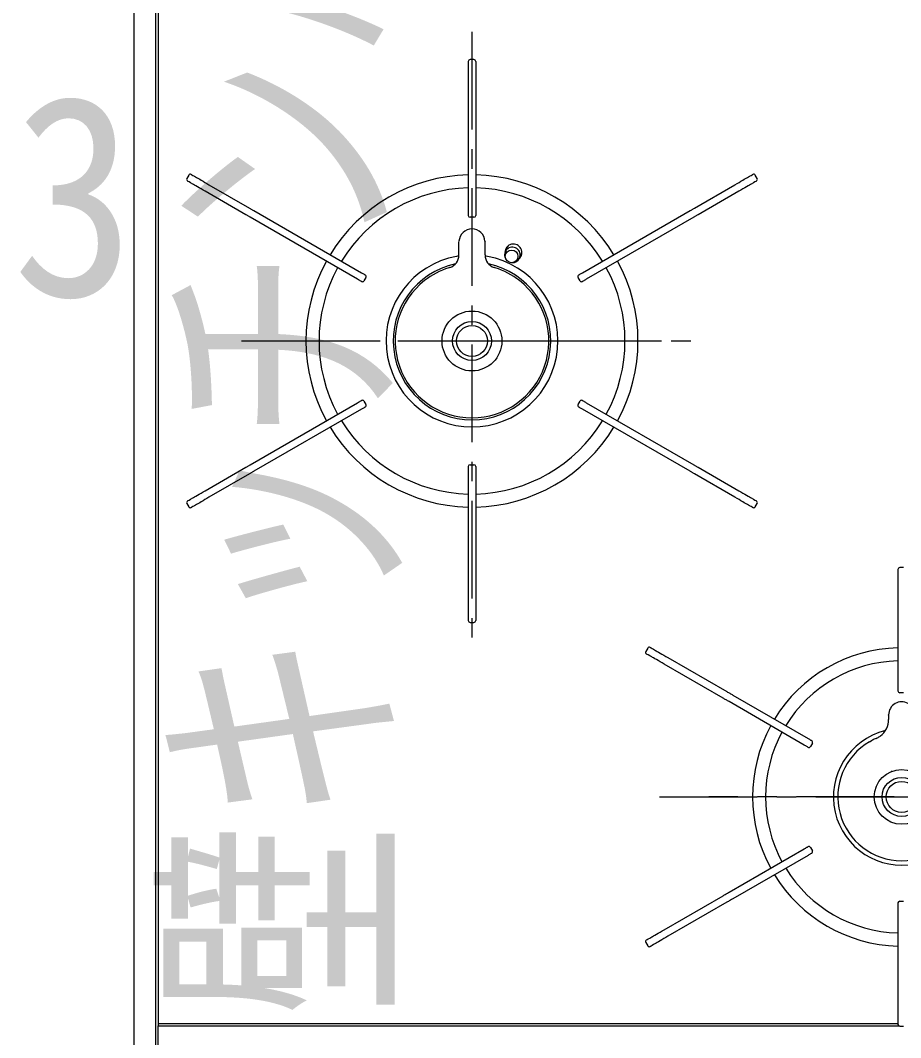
# Model space of a CAD drawing. Units: millimetres at full size, sheet at 1:30. Extents: x -17796 to 21385, y -23279 to 7734.
# Drawn here: x 17526.6 to 17864.7, y -1656.8 to -1266.4 of the extents above; entities that cross this region are included whole.
import ezdxf
from ezdxf.enums import TextEntityAlignment as Align

# ---------------------------------------------------------------- set-up
doc = ezdxf.new("R2010")
doc.units = ezdxf.units.MM
doc.header["$LTSCALE"] = 30
doc.linetypes.add('USER2', pattern=[2, 1.25, -0.25, 0.25, -0.25])
doc.layers.add('0-1_(W)電灯', color=253, linetype='Continuous', lineweight=18)
doc.styles.add('ＭＳ ゴシック', font='')
doc.styles.get('ＭＳ ゴシック').set_extended_font_data('MS Gothic')

msp = doc.modelspace()

# ---------------------------------------------------------------- linework, layer by layer
at = {"layer": '0-1_(W)電灯'}
for p, q in [((17570.17, -1261.94), (17570.17, -1726.94)), ((17578.57, -1261.94), (17578.57, -1726.94)), ((17579.57, -1261.94), (17579.57, -1651.44)), ((17698.62, -1282.14), (17698.62, -1341.24)), ((17698.62, -1282.14), (17698.62, -1341.24)), ((17700.82, -1281.44), (17699.32, -1281.44)), ((17700.82, -1281.44), (17699.32, -1281.44)), ((17701.52, -1282.14), (17701.52, -1341.24)), ((17701.52, -1282.14), (17701.52, -1341.24)), ((17591.32, -1325.8), (17590.57, -1327.09)), ((17591.32, -1325.8), (17590.57, -1327.09)), ((17809.56, -1327.09), (17808.81, -1325.8)), ((17809.56, -1327.09), (17808.81, -1325.8)), ((17599.07, -1329.46), (17614.64, -1338.45)), ((17599.07, -1329.46), (17614.64, -1338.45)), ((17785.5, -1338.45), (17801.07, -1329.46)), ((17785.5, -1338.45), (17801.07, -1329.46)), ((17801.07, -1329.46), (17801.86, -1329)), ((17801.07, -1329.46), (17801.86, -1329)), ((17801.86, -1329), (17802.64, -1328.55)), ((17801.86, -1329), (17802.64, -1328.55)), ((17613.19, -1340.96), (17597.62, -1331.97)), ((17613.19, -1340.96), (17597.62, -1331.97)), ((17802.52, -1331.97), (17786.95, -1340.96)), ((17802.52, -1331.97), (17786.95, -1340.96)), ((17656.16, -1365.77), (17614.88, -1341.93)), ((17656.16, -1365.77), (17614.88, -1341.93)), ((17616.33, -1339.42), (17657.61, -1363.26)), ((17616.33, -1339.42), (17657.61, -1363.26)), ((17700.82, -1341.94), (17699.32, -1341.94)), ((17700.82, -1341.94), (17699.32, -1341.94)), ((17742.53, -1363.26), (17783.81, -1339.42)), ((17742.53, -1363.26), (17783.81, -1339.42)), ((17785.26, -1341.93), (17743.98, -1365.77)), ((17785.26, -1341.93), (17743.98, -1365.77)), ((17695.07, -1351.44), (17695.08, -1351.17)), ((17695.07, -1356.43), (17695.07, -1351.44)), ((17705.06, -1351.17), (17705.07, -1351.44)), ((17705.07, -1356.43), (17705.07, -1351.44)), ((17713.54, -1353.62), (17712.83, -1355.14)), ((17718.26, -1357.68), (17718.97, -1356.17)), ((17691.18, -1361.32), (17691.22, -1361.3)), ((17708.92, -1361.3), (17708.96, -1361.32)), ((17659.31, -1365.05), (17658.56, -1366.34)), ((17659.31, -1365.05), (17658.56, -1366.34)), ((17741.58, -1366.34), (17740.83, -1365.05)), ((17741.58, -1366.34), (17740.83, -1365.05)), ((17614.88, -1436.96), (17656.16, -1413.12)), ((17614.88, -1436.96), (17656.16, -1413.12)), ((17658.56, -1412.55), (17659.31, -1413.84)), ((17658.56, -1412.55), (17659.31, -1413.84)), ((17740.83, -1413.84), (17741.58, -1412.55)), ((17740.83, -1413.84), (17741.58, -1412.55)), ((17743.98, -1413.12), (17785.26, -1436.96)), ((17743.98, -1413.12), (17785.26, -1436.96)), ((17657.61, -1415.63), (17616.33, -1439.47)), ((17657.61, -1415.63), (17616.33, -1439.47)), ((17783.81, -1439.47), (17742.53, -1415.63)), ((17783.81, -1439.47), (17742.53, -1415.63)), ((17597.62, -1446.92), (17613.19, -1437.93)), ((17597.62, -1446.92), (17613.19, -1437.93)), ((17614.64, -1440.44), (17599.07, -1449.43)), ((17614.64, -1440.44), (17599.07, -1449.43)), ((17698.62, -1437.64), (17698.62, -1496.74)), ((17698.62, -1437.64), (17698.62, -1496.74)), ((17699.32, -1436.94), (17700.82, -1436.94)), ((17699.32, -1436.94), (17700.82, -1436.94)), ((17701.52, -1437.64), (17701.52, -1496.74)), ((17701.52, -1437.64), (17701.52, -1496.74)), ((17801.07, -1449.43), (17785.5, -1440.44)), ((17801.07, -1449.43), (17785.5, -1440.44)), ((17786.95, -1437.93), (17802.52, -1446.92)), ((17786.95, -1437.93), (17802.52, -1446.92)), ((17590.57, -1451.8), (17591.32, -1453.09)), ((17590.57, -1451.8), (17591.32, -1453.09)), ((17801.86, -1449.89), (17801.07, -1449.43)), ((17801.86, -1449.89), (17801.07, -1449.43)), ((17802.64, -1450.34), (17801.86, -1449.89)), ((17802.64, -1450.34), (17801.86, -1449.89)), ((17808.81, -1453.09), (17809.56, -1451.8)), ((17808.81, -1453.09), (17809.56, -1451.8)), ((17863.62, -1477.14), (17863.62, -1523.74)), ((17865.82, -1476.44), (17864.32, -1476.44)), ((17699.32, -1497.44), (17700.82, -1497.44)), ((17699.32, -1497.44), (17700.82, -1497.44)), ((17767.58, -1507.3), (17766.83, -1508.59)), ((17775.33, -1510.96), (17797.94, -1524.01)), ((17796.49, -1526.52), (17773.88, -1513.47)), ((17800.26, -1525.35), (17829.11, -1542.01)), ((17865.82, -1524.44), (17864.32, -1524.44)), ((17827.66, -1544.52), (17798.81, -1527.87)), ((17860.07, -1533.01), (17860.07, -1532.94)), ((17860.07, -1533.01), (17860.07, -1534.72)), ((17856.66, -1541.22), (17856.89, -1541.05)), ((17830.8, -1543.8), (17830.05, -1545.09)), ((17852.78, -1543.25), (17853.74, -1542.72)), ((17798.81, -1601.02), (17827.66, -1584.37)), ((17830.05, -1583.8), (17830.8, -1585.09)), ((17829.11, -1586.88), (17800.26, -1603.53)), ((17773.88, -1615.42), (17796.49, -1602.36)), ((17864.32, -1604.44), (17865.82, -1604.44)), ((17797.94, -1604.88), (17775.33, -1617.93)), ((17863.62, -1605.14), (17863.62, -1651.74)), ((17766.83, -1620.3), (17767.58, -1621.59)), ((17579.57, -1651.44), (17863.62, -1651.44)), ((17579.57, -1651.44), (17579.57, -1652.34)), ((17579.57, -1652.34), (17863.96, -1652.34)), ((17864.32, -1652.44), (17865.82, -1652.44))]:
    msp.add_line(p, q, dxfattribs=at)
at = {"layer": '0-1_(W)電灯', "linetype": 'USER2'}
for p, q in [((17700.07, -1270.8), (17700.07, -1508.09)), ((17611.57, -1389.44), (17788.57, -1389.44)), ((17627.32, -1389.44), (17697.17, -1389.44)), ((17702.97, -1389.44), (17772.82, -1389.44)), ((17772.08, -1564.44), (17956.79, -1564.44)), ((17798.32, -1564.44), (17791.07, -1564.44)), ((17862.17, -1564.44), (17798.32, -1564.44))]:
    msp.add_line(p, q, dxfattribs=at)
at = {"layer": '0-1_(W)電灯'}
for points in [[(17592.28, -1325.54), (17592.3, -1325.55), (17592.48, -1325.65), (17592.87, -1325.88), (17593.47, -1326.23), (17594.27, -1326.69)], [(17592.28, -1325.54), (17592.3, -1325.55), (17592.48, -1325.65), (17592.87, -1325.88), (17593.47, -1326.23), (17594.27, -1326.69)], [(17594.27, -1326.69), (17594.57, -1326.86), (17594.98, -1327.1), (17595.49, -1327.39), (17596.09, -1327.74), (17596.77, -1328.13), (17597.5, -1328.55), (17598.28, -1329), (17599.07, -1329.46)], [(17594.27, -1326.69), (17594.57, -1326.86), (17594.98, -1327.1), (17595.49, -1327.39), (17596.09, -1327.74), (17596.77, -1328.13), (17597.5, -1328.55), (17598.28, -1329), (17599.07, -1329.46)], [(17802.64, -1328.55), (17803.37, -1328.13), (17804.04, -1327.74), (17804.65, -1327.39), (17805.16, -1327.1), (17805.57, -1326.86), (17805.86, -1326.69)], [(17802.64, -1328.55), (17803.37, -1328.13), (17804.04, -1327.74), (17804.65, -1327.39), (17805.16, -1327.1), (17805.57, -1326.86), (17805.86, -1326.69)], [(17805.86, -1326.69), (17806.67, -1326.23), (17807.26, -1325.88), (17807.66, -1325.65), (17807.84, -1325.55), (17807.86, -1325.54)], [(17805.86, -1326.69), (17806.67, -1326.23), (17807.26, -1325.88), (17807.66, -1325.65), (17807.84, -1325.55), (17807.86, -1325.54)], [(17592.82, -1329.2), (17592.02, -1328.74), (17591.42, -1328.39), (17591.03, -1328.17), (17590.85, -1328.06), (17590.83, -1328.05)], [(17592.82, -1329.2), (17592.02, -1328.74), (17591.42, -1328.39), (17591.03, -1328.17), (17590.85, -1328.06), (17590.83, -1328.05)], [(17597.62, -1331.97), (17596.83, -1331.51), (17596.05, -1331.07), (17595.32, -1330.64), (17594.64, -1330.25), (17594.04, -1329.9), (17593.53, -1329.61), (17593.12, -1329.37), (17592.82, -1329.2)], [(17597.62, -1331.97), (17596.83, -1331.51), (17596.05, -1331.07), (17595.32, -1330.64), (17594.64, -1330.25), (17594.04, -1329.9), (17593.53, -1329.61), (17593.12, -1329.37), (17592.82, -1329.2)], [(17807.31, -1329.2), (17807.02, -1329.37), (17806.61, -1329.61), (17806.1, -1329.9), (17805.49, -1330.25), (17804.82, -1330.64), (17804.09, -1331.07), (17803.31, -1331.51), (17802.52, -1331.97)], [(17807.31, -1329.2), (17807.02, -1329.37), (17806.61, -1329.61), (17806.1, -1329.9), (17805.49, -1330.25), (17804.82, -1330.64), (17804.09, -1331.07), (17803.31, -1331.51), (17802.52, -1331.97)], [(17809.31, -1328.05), (17809.29, -1328.06), (17809.11, -1328.17), (17808.71, -1328.39), (17808.12, -1328.74), (17807.31, -1329.2)], [(17809.31, -1328.05), (17809.29, -1328.06), (17809.11, -1328.17), (17808.71, -1328.39), (17808.12, -1328.74), (17807.31, -1329.2)], [(17614.64, -1338.45), (17614.85, -1338.57), (17615.06, -1338.69), (17615.27, -1338.81), (17615.48, -1338.94), (17615.7, -1339.06), (17615.91, -1339.18), (17616.12, -1339.3), (17616.33, -1339.42)], [(17614.64, -1338.45), (17614.85, -1338.57), (17615.06, -1338.69), (17615.27, -1338.81), (17615.48, -1338.94), (17615.7, -1339.06), (17615.91, -1339.18), (17616.12, -1339.3), (17616.33, -1339.42)], [(17783.81, -1339.42), (17784.02, -1339.3), (17784.23, -1339.18), (17784.44, -1339.06), (17784.65, -1338.94), (17784.86, -1338.81), (17785.07, -1338.69), (17785.29, -1338.57), (17785.5, -1338.45)], [(17783.81, -1339.42), (17784.02, -1339.3), (17784.23, -1339.18), (17784.44, -1339.06), (17784.65, -1338.94), (17784.86, -1338.81), (17785.07, -1338.69), (17785.29, -1338.57), (17785.5, -1338.45)], [(17614.88, -1341.93), (17614.67, -1341.81), (17614.46, -1341.69), (17614.25, -1341.57), (17614.03, -1341.45), (17613.82, -1341.33), (17613.61, -1341.2), (17613.4, -1341.08), (17613.19, -1340.96)], [(17614.88, -1341.93), (17614.67, -1341.81), (17614.46, -1341.69), (17614.25, -1341.57), (17614.03, -1341.45), (17613.82, -1341.33), (17613.61, -1341.2), (17613.4, -1341.08), (17613.19, -1340.96)], [(17786.95, -1340.96), (17786.74, -1341.08), (17786.53, -1341.2), (17786.31, -1341.33), (17786.1, -1341.45), (17785.89, -1341.57), (17785.68, -1341.69), (17785.47, -1341.81), (17785.26, -1341.93)], [(17786.95, -1340.96), (17786.74, -1341.08), (17786.53, -1341.2), (17786.31, -1341.33), (17786.1, -1341.45), (17785.89, -1341.57), (17785.68, -1341.69), (17785.47, -1341.81), (17785.26, -1341.93)], [(17714.04, -1352.88), (17713.73, -1353.27), (17713.54, -1353.62)], [(17718.97, -1356.17), (17719.21, -1355.4), (17719.22, -1355.31)], [(17691.18, -1361.32), (17691.17, -1361.32), (17691.17, -1361.32)], [(17708.97, -1361.32), (17708.97, -1361.32), (17708.96, -1361.32)], [(17657.6, -1366.6), (17657.57, -1366.58), (17657.49, -1366.54), (17657.36, -1366.46), (17657.18, -1366.36), (17656.96, -1366.23), (17656.71, -1366.09), (17656.44, -1365.93), (17656.16, -1365.77)], [(17657.6, -1366.6), (17657.57, -1366.58), (17657.49, -1366.54), (17657.36, -1366.46), (17657.18, -1366.36), (17656.96, -1366.23), (17656.71, -1366.09), (17656.44, -1365.93), (17656.16, -1365.77)], [(17657.61, -1363.26), (17657.89, -1363.42), (17658.16, -1363.58), (17658.41, -1363.72), (17658.63, -1363.85), (17658.81, -1363.95), (17658.94, -1364.03), (17659.02, -1364.07), (17659.05, -1364.09)], [(17657.61, -1363.26), (17657.89, -1363.42), (17658.16, -1363.58), (17658.41, -1363.72), (17658.63, -1363.85), (17658.81, -1363.95), (17658.94, -1364.03)], [(17658.94, -1364.03), (17659.02, -1364.07), (17659.05, -1364.09)], [(17681.98, -1366.14), (17681.97, -1366.15), (17681.86, -1366.23), (17681.86, -1366.23)], [(17741.09, -1364.09), (17741.11, -1364.07), (17741.2, -1364.03), (17741.33, -1363.95), (17741.51, -1363.85), (17741.73, -1363.72), (17741.98, -1363.58), (17742.25, -1363.42), (17742.53, -1363.26)], [(17741.09, -1364.09), (17741.11, -1364.07), (17741.2, -1364.03), (17741.33, -1363.95), (17741.51, -1363.85), (17741.73, -1363.72), (17741.98, -1363.58), (17742.25, -1363.42), (17742.53, -1363.26)], [(17743.98, -1365.77), (17743.7, -1365.93), (17743.43, -1366.09), (17743.18, -1366.23), (17742.96, -1366.36), (17742.78, -1366.46), (17742.65, -1366.54), (17742.56, -1366.58), (17742.54, -1366.6)], [(17743.98, -1365.77), (17743.7, -1365.93), (17743.43, -1366.09), (17743.18, -1366.23), (17742.96, -1366.36), (17742.78, -1366.46), (17742.65, -1366.54), (17742.56, -1366.58), (17742.54, -1366.6)], [(17656.16, -1413.12), (17656.44, -1412.96), (17656.71, -1412.8), (17656.96, -1412.66), (17657.18, -1412.53), (17657.36, -1412.43), (17657.49, -1412.35), (17657.57, -1412.3), (17657.6, -1412.29)], [(17656.16, -1413.12), (17656.44, -1412.96), (17656.71, -1412.8), (17656.96, -1412.66), (17657.18, -1412.53), (17657.36, -1412.43), (17657.49, -1412.35), (17657.57, -1412.3), (17657.6, -1412.29)], [(17742.54, -1412.29), (17742.56, -1412.3), (17742.65, -1412.35), (17742.78, -1412.43), (17742.96, -1412.53), (17743.18, -1412.66), (17743.43, -1412.8), (17743.7, -1412.96), (17743.98, -1413.12)], [(17742.54, -1412.29), (17742.56, -1412.3), (17742.65, -1412.35), (17742.78, -1412.43), (17742.96, -1412.53), (17743.18, -1412.66), (17743.43, -1412.8), (17743.7, -1412.96), (17743.98, -1413.12)], [(17659.05, -1414.8), (17659.02, -1414.82), (17658.94, -1414.86), (17658.81, -1414.94), (17658.63, -1415.04), (17658.41, -1415.17), (17658.16, -1415.31), (17657.89, -1415.47), (17657.61, -1415.63)], [(17659.05, -1414.8), (17659.02, -1414.82), (17658.94, -1414.86), (17658.81, -1414.94), (17658.63, -1415.04), (17658.41, -1415.17), (17658.16, -1415.31), (17657.89, -1415.47), (17657.61, -1415.63)], [(17742.53, -1415.63), (17742.25, -1415.47), (17741.98, -1415.31), (17741.73, -1415.17), (17741.51, -1415.04), (17741.33, -1414.94), (17741.2, -1414.86), (17741.11, -1414.82), (17741.09, -1414.8)], [(17742.53, -1415.63), (17742.25, -1415.47), (17741.98, -1415.31), (17741.73, -1415.17), (17741.51, -1415.04), (17741.33, -1414.94), (17741.2, -1414.86), (17741.11, -1414.82), (17741.09, -1414.8)], [(17613.19, -1437.93), (17613.4, -1437.81), (17613.61, -1437.69), (17613.82, -1437.56), (17614.03, -1437.44), (17614.25, -1437.32), (17614.46, -1437.2), (17614.67, -1437.08), (17614.88, -1436.96)], [(17613.19, -1437.93), (17613.4, -1437.81), (17613.61, -1437.69), (17613.82, -1437.56), (17614.03, -1437.44), (17614.25, -1437.32), (17614.46, -1437.2), (17614.67, -1437.08), (17614.88, -1436.96)], [(17616.33, -1439.47), (17616.12, -1439.59), (17615.91, -1439.71), (17615.7, -1439.83), (17615.48, -1439.95), (17615.27, -1440.08), (17615.06, -1440.2), (17614.85, -1440.32), (17614.64, -1440.44)], [(17616.33, -1439.47), (17616.12, -1439.59), (17615.91, -1439.71), (17615.7, -1439.83), (17615.48, -1439.95), (17615.27, -1440.08), (17615.06, -1440.2), (17614.85, -1440.32), (17614.64, -1440.44)], [(17785.5, -1440.44), (17785.29, -1440.32), (17785.07, -1440.2), (17784.86, -1440.08), (17784.65, -1439.95), (17784.44, -1439.83), (17784.23, -1439.71), (17784.02, -1439.59), (17783.81, -1439.47)], [(17785.5, -1440.44), (17785.29, -1440.32), (17785.07, -1440.2), (17784.86, -1440.08), (17784.65, -1439.95), (17784.44, -1439.83), (17784.23, -1439.71), (17784.02, -1439.59), (17783.81, -1439.47)], [(17785.26, -1436.96), (17785.47, -1437.08), (17785.68, -1437.2), (17785.89, -1437.32), (17786.1, -1437.44), (17786.31, -1437.56), (17786.53, -1437.69), (17786.74, -1437.81), (17786.95, -1437.93)], [(17785.26, -1436.96), (17785.47, -1437.08), (17785.68, -1437.2), (17785.89, -1437.32), (17786.1, -1437.44), (17786.31, -1437.56), (17786.53, -1437.69), (17786.74, -1437.81), (17786.95, -1437.93)], [(17592.82, -1449.69), (17593.12, -1449.52), (17593.53, -1449.28), (17594.04, -1448.99), (17594.64, -1448.64), (17595.32, -1448.25), (17596.05, -1447.82), (17596.83, -1447.38), (17597.62, -1446.92)], [(17592.82, -1449.69), (17593.12, -1449.52), (17593.53, -1449.28), (17594.04, -1448.99), (17594.64, -1448.64), (17595.32, -1448.25), (17596.05, -1447.82), (17596.83, -1447.38), (17597.62, -1446.92)], [(17802.52, -1446.92), (17803.31, -1447.38), (17804.09, -1447.82), (17804.82, -1448.25), (17805.49, -1448.64), (17806.1, -1448.99), (17806.61, -1449.28), (17807.02, -1449.52), (17807.31, -1449.69)], [(17802.52, -1446.92), (17803.31, -1447.38), (17804.09, -1447.82), (17804.82, -1448.25), (17805.49, -1448.64), (17806.1, -1448.99), (17806.61, -1449.28), (17807.02, -1449.52), (17807.31, -1449.69)], [(17590.83, -1450.84), (17590.85, -1450.83), (17591.03, -1450.72), (17591.42, -1450.5), (17592.02, -1450.15), (17592.82, -1449.69)], [(17590.83, -1450.84), (17590.85, -1450.83), (17591.03, -1450.72), (17591.42, -1450.5), (17592.02, -1450.15), (17592.82, -1449.69)], [(17594.27, -1452.2), (17593.47, -1452.66), (17592.87, -1453.01), (17592.48, -1453.24), (17592.3, -1453.34), (17592.28, -1453.35)], [(17594.27, -1452.2), (17593.47, -1452.66), (17592.87, -1453.01), (17592.48, -1453.24), (17592.3, -1453.34), (17592.28, -1453.35)], [(17599.07, -1449.43), (17598.28, -1449.89), (17597.5, -1450.34), (17596.77, -1450.76), (17596.09, -1451.15), (17595.49, -1451.5), (17594.98, -1451.79), (17594.57, -1452.03), (17594.27, -1452.2)], [(17599.07, -1449.43), (17598.28, -1449.89), (17597.5, -1450.34), (17596.77, -1450.76), (17596.09, -1451.15), (17595.49, -1451.5), (17594.98, -1451.79), (17594.57, -1452.03), (17594.27, -1452.2)], [(17805.86, -1452.2), (17805.57, -1452.03), (17805.16, -1451.79), (17804.65, -1451.5), (17804.04, -1451.15), (17803.37, -1450.76), (17802.64, -1450.34)], [(17805.86, -1452.2), (17805.57, -1452.03), (17805.16, -1451.79), (17804.65, -1451.5), (17804.04, -1451.15), (17803.37, -1450.76), (17802.64, -1450.34)], [(17807.86, -1453.35), (17807.84, -1453.34), (17807.66, -1453.24), (17807.26, -1453.01), (17806.67, -1452.66), (17805.86, -1452.2)], [(17807.86, -1453.35), (17807.84, -1453.34), (17807.66, -1453.24), (17807.26, -1453.01), (17806.67, -1452.66), (17805.86, -1452.2)], [(17807.31, -1449.69), (17808.12, -1450.15), (17808.71, -1450.5), (17809.11, -1450.72), (17809.29, -1450.83), (17809.31, -1450.84)], [(17807.31, -1449.69), (17808.12, -1450.15), (17808.71, -1450.5), (17809.11, -1450.72), (17809.29, -1450.83), (17809.31, -1450.84)], [(17768.54, -1507.04), (17768.6, -1507.08), (17768.84, -1507.21), (17769.24, -1507.44), (17769.8, -1507.77), (17770.53, -1508.19)], [(17769.08, -1510.7), (17768.35, -1510.28), (17767.79, -1509.95), (17767.39, -1509.72), (17767.15, -1509.59), (17767.09, -1509.55)], [(17773.88, -1513.47), (17773.08, -1513.01), (17772.31, -1512.57), (17771.58, -1512.14), (17770.9, -1511.75), (17770.3, -1511.4), (17769.79, -1511.11), (17769.38, -1510.87), (17769.08, -1510.7)], [(17770.53, -1508.19), (17770.83, -1508.36), (17771.24, -1508.6), (17771.75, -1508.89), (17772.35, -1509.24), (17773.03, -1509.63), (17773.76, -1510.05), (17774.53, -1510.5), (17775.33, -1510.96)], [(17798.81, -1527.87), (17798.52, -1527.7), (17798.23, -1527.53), (17797.94, -1527.36), (17797.65, -1527.2), (17797.36, -1527.03), (17797.07, -1526.86), (17796.78, -1526.69), (17796.49, -1526.52)], [(17797.94, -1524.01), (17798.23, -1524.18), (17798.52, -1524.35), (17798.81, -1524.52), (17799.1, -1524.68), (17799.39, -1524.85), (17799.68, -1525.02), (17799.97, -1525.19), (17800.26, -1525.35)], [(17829.11, -1542.01), (17829.4, -1542.17), (17829.67, -1542.33), (17829.91, -1542.47), (17830.13, -1542.6), (17830.31, -1542.7), (17830.44, -1542.78), (17830.52, -1542.82), (17830.55, -1542.84)], [(17829.1, -1545.35), (17829.07, -1545.33), (17828.99, -1545.29), (17828.86, -1545.21), (17828.68, -1545.11), (17828.46, -1544.98), (17828.22, -1544.84), (17827.95, -1544.69), (17827.66, -1544.52)], [(17861.28, -1554.65), (17861.28, -1554.65), (17861.27, -1554.66), (17861.07, -1554.74), (17861.07, -1554.74)], [(17827.66, -1584.37), (17827.95, -1584.2), (17828.22, -1584.05), (17828.46, -1583.9), (17828.68, -1583.78), (17828.86, -1583.68), (17828.99, -1583.6), (17829.07, -1583.55), (17829.1, -1583.54)], [(17830.55, -1586.05), (17830.52, -1586.07), (17830.44, -1586.11), (17830.31, -1586.19), (17830.13, -1586.29), (17829.91, -1586.42), (17829.67, -1586.56), (17829.4, -1586.71), (17829.11, -1586.88)], [(17796.49, -1602.36), (17796.78, -1602.2), (17797.07, -1602.03), (17797.36, -1601.86), (17797.65, -1601.69), (17797.94, -1601.53), (17798.23, -1601.36), (17798.52, -1601.19), (17798.81, -1601.02)], [(17800.26, -1603.53), (17799.97, -1603.7), (17799.68, -1603.87), (17799.39, -1604.04), (17799.1, -1604.21), (17798.81, -1604.37), (17798.52, -1604.54), (17798.23, -1604.71), (17797.94, -1604.88)], [(17769.08, -1618.19), (17769.38, -1618.02), (17769.79, -1617.78), (17770.3, -1617.49), (17770.9, -1617.14), (17771.58, -1616.75), (17772.31, -1616.32), (17773.08, -1615.88), (17773.88, -1615.42)], [(17767.09, -1619.34), (17767.15, -1619.3), (17767.39, -1619.17), (17767.79, -1618.94), (17768.35, -1618.61), (17769.08, -1618.19)], [(17775.33, -1617.93), (17774.53, -1618.39), (17773.76, -1618.84), (17773.03, -1619.26), (17772.35, -1619.65), (17771.75, -1620), (17771.24, -1620.29), (17770.83, -1620.53), (17770.53, -1620.7)], [(17770.53, -1620.7), (17769.8, -1621.12), (17769.24, -1621.45), (17768.84, -1621.68), (17768.6, -1621.81), (17768.54, -1621.85)], [(17579.57, -1661.24), (17579.57, -1660.24), (17579.57, -1652.34)]]:
    msp.add_lwpolyline(points, dxfattribs=at)
for centre, radius in [((17715.3, -1356.98), 2.43), ((17700.07, -1389.44), 11.5), ((17700.07, -1389.44), 7.5), ((17700.07, -1389.44), 5.95), ((17865.07, -1564.44), 10.5), ((17865.07, -1564.44), 7.5), ((17865.07, -1564.44), 5.95)]:
    msp.add_circle(centre, radius, dxfattribs=at)
for centre, radius, start, end in [((17699.32, -1282.14), 0.7, 90, 180), ((17699.32, -1282.14), 0.7, 90, 180), ((17700.82, -1282.14), 0.7, 0, 90), ((17700.82, -1282.14), 0.7, 0, 90), ((17591.18, -1327.44), 0.7, 150, 240), ((17591.18, -1327.44), 0.7, 150, 240), ((17591.93, -1326.15), 0.7, 60, 150), ((17591.93, -1326.15), 0.7, 60, 150), ((17700.07, -1389.44), 63.75, 91.3033, 148.6967), ((17700.07, -1389.44), 63.75, 91.3033, 148.6967), ((17700.07, -1389.44), 63.75, 31.3033, 88.6967), ((17700.07, -1389.44), 63.75, 31.3033, 88.6967), ((17808.21, -1326.15), 0.7, 30, 120), ((17808.21, -1326.15), 0.7, 30, 120), ((17808.96, -1327.44), 0.7, 300, 30), ((17808.96, -1327.44), 0.7, 300, 30), ((17700.07, -1389.44), 58.75, 91.4142, 148.5857), ((17700.07, -1389.44), 58.75, 91.4142, 148.5857), ((17700.07, -1389.44), 58.75, 31.4142, 88.5858), ((17700.07, -1389.44), 58.75, 31.4142, 88.5858), ((17699.32, -1341.24), 0.7, 180, 270), ((17699.32, -1341.24), 0.7, 180, 270), ((17700.82, -1341.24), 0.7, 270, 0), ((17700.82, -1341.24), 0.7, 270, 0), ((17700.07, -1351.44), 5, 3.1989, 176.8011), ((17715.56, -1356.41), 2.99, 334.7678, 218.0842), ((17715.98, -1355.49), 3.25, 311.7723, 178.0277), ((17700.07, -1389.44), 63.75, 151.3033, 208.6967), ((17700.07, -1389.44), 63.75, 151.3033, 208.6967), ((17700.07, -1389.44), 33, 100.4753, 79.5247), ((17690.07, -1356.43), 5, 286.8493, 0), ((17695.99, -1366.93), 10.12, 95.3065, 100.9196), ((17710.07, -1356.43), 5, 180, 253.1507), ((17702.69, -1374.85), 18.17, 79.2963, 82.4352), ((17715.57, -1356.42), 2.97, 270.9934, 334.7512), ((17700.07, -1389.44), 63.75, 331.3033, 28.6967), ((17700.07, -1389.44), 63.75, 331.3033, 28.6967), ((17700.07, -1389.44), 58.75, 151.4143, 208.5857), ((17700.07, -1389.44), 58.75, 151.4143, 208.5857), ((17700.07, -1389.44), 30.25, 102.1765, 77.8235), ((17700.46, -1390.18), 30.32, 107.815, 127.8256), ((17700.07, -1389.44), 29.5, 106.8493, 107.4646), ((17700.07, -1389.44), 29.5, 72.5354, 73.1507), ((17699.64, -1390.26), 30.4, 52.2028, 72.1565), ((17700.07, -1389.44), 58.75, 331.4142, 28.5858), ((17700.07, -1389.44), 58.75, 331.4142, 28.5858), ((17657.95, -1365.99), 0.7, 240, 330), ((17657.95, -1365.99), 0.7, 240, 330), ((17658.7, -1364.7), 0.7, 330, 60), ((17658.7, -1364.7), 0.7, 330, 60), ((17700.07, -1389.44), 29.5, 128.1066, 51.8934), ((17700.15, -1389.53), 29.52, 52.1244, 52.4165), ((17741.44, -1364.7), 0.7, 120, 210), ((17741.44, -1364.7), 0.7, 120, 210), ((17742.19, -1365.99), 0.7, 210, 300), ((17742.19, -1365.99), 0.7, 210, 300), ((17657.95, -1412.9), 0.7, 30, 120), ((17657.95, -1412.9), 0.7, 30, 120), ((17742.19, -1412.9), 0.7, 60, 150), ((17742.19, -1412.9), 0.7, 60, 150), ((17658.7, -1414.19), 0.7, 300, 30), ((17658.7, -1414.19), 0.7, 300, 30), ((17741.44, -1414.19), 0.7, 150, 240), ((17741.44, -1414.19), 0.7, 150, 240), ((17700.07, -1389.44), 58.75, 211.4143, 268.5858), ((17700.07, -1389.44), 58.75, 211.4143, 268.5858), ((17700.07, -1389.44), 58.75, 271.4142, 328.5858), ((17700.07, -1389.44), 58.75, 271.4142, 328.5858), ((17700.07, -1389.44), 63.75, 211.3033, 268.6967), ((17700.07, -1389.44), 63.75, 211.3033, 268.6967), ((17700.07, -1389.44), 63.75, 271.3033, 328.6967), ((17700.07, -1389.44), 63.75, 271.3033, 328.6967), ((17699.32, -1437.64), 0.7, 90, 180), ((17699.32, -1437.64), 0.7, 90, 180), ((17700.82, -1437.64), 0.7, 0, 90), ((17700.82, -1437.64), 0.7, 0, 90), ((17591.18, -1451.45), 0.7, 120, 210), ((17591.18, -1451.45), 0.7, 120, 210), ((17808.96, -1451.45), 0.7, 330, 60), ((17808.96, -1451.45), 0.7, 330, 60), ((17591.93, -1452.74), 0.7, 210, 300), ((17591.93, -1452.74), 0.7, 210, 300), ((17808.21, -1452.74), 0.7, 240, 330), ((17808.21, -1452.74), 0.7, 240, 330), ((17864.32, -1477.14), 0.7, 90, 180), ((17699.32, -1496.74), 0.7, 180, 270), ((17699.32, -1496.74), 0.7, 180, 270), ((17700.82, -1496.74), 0.7, 270, 0), ((17700.82, -1496.74), 0.7, 270, 0), ((17768.19, -1507.65), 0.7, 60, 150), ((17865.07, -1564.44), 57.25, 91.4513, 148.5487), ((17767.44, -1508.94), 0.7, 150, 240), ((17865.07, -1564.44), 52.25, 91.5902, 148.4098), ((17864.32, -1523.74), 0.7, 180, 270), ((17865.07, -1532.94), 5, 359.9999, 180.0001), ((17865.07, -1564.44), 57.25, 151.4513, 208.5487), ((17852.17, -1534.72), 7.9, 306.7357, 0.0003), ((17865.07, -1564.44), 52.25, 151.5902, 208.4098), ((17865.07, -1564.44), 26.2, 103.8231, 281.7641), ((17865.07, -1564.45), 24.51, 113.4633, 117.5548), ((17852.17, -1534.72), 7.9, 293.4635, 304.6547), ((17829.45, -1544.74), 0.7, 240, 330), ((17830.2, -1543.45), 0.7, 330, 60), ((17865.07, -1564.44), 24.5, 120.113, 59.887), ((17829.45, -1584.15), 0.7, 30, 120), ((17830.2, -1585.44), 0.7, 300, 30), ((17865.07, -1564.44), 52.25, 211.5902, 268.4098), ((17865.07, -1564.44), 57.25, 211.4513, 268.5487), ((17864.32, -1605.14), 0.7, 90, 180), ((17767.44, -1619.95), 0.7, 120, 210), ((17768.19, -1621.24), 0.7, 210, 300), ((17864.32, -1651.74), 0.7, 180, 270)]:
    msp.add_arc(centre, radius, start, end, dxfattribs=at)

# ---------------------------------------------------------------- texts
at = {"layer": '0-1_(W)電灯', "color": 94, "style": 'ＭＳ ゴシック', "width": 0.7}
msp.add_text('下り壁キッチンパネルt=3', height=76.97, rotation=90, dxfattribs=at).set_placement((17688.48, -1795.17), align=Align.BOTTOM_LEFT)
at = {"layer": '0-1_(W)電灯', "color": 9, "style": 'ＭＳ ゴシック', "width": 0.9}
msp.add_text('3', height=76.97, dxfattribs=at).set_placement((17523.6, -1395.23), align=Align.BOTTOM_LEFT)

doc.saveas('drawing.dxf')
